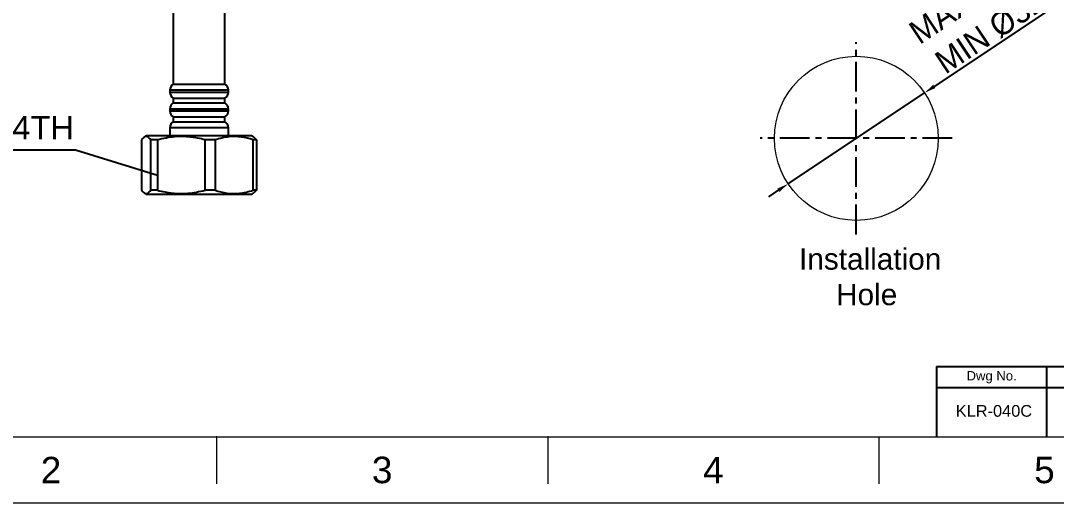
# Model space of a CAD drawing. Header units: millimetres. Extents: x 1261 to 1854, y -639 to -219.
# Drawn here: x 1374.3 to 1595.4, y -639.2 to -536.2 of the extents above; entities that cross this region are included whole.
import ezdxf

# ---------------------------------------------------------------- set-up
doc = ezdxf.new("R2010")
doc.units = ezdxf.units.MM
doc.header["$LTSCALE"] = 0.1
doc.linetypes.add('CENTERX2', pattern=[101.6, 63.5, -12.7, 12.7, -12.7])
doc.layers.get('0').update_dxf_attribs({"lineweight": 13})
for name, color, linetype in [('CENTER', 1, 'CENTERX2'), ('FORM', 7, 'Continuous'), ('TEXT', 2, 'Continuous')]:
    doc.layers.add(name, color=color, linetype=linetype)
doc.layers.add('DIM', color=3, linetype='Continuous', lineweight=9)
doc.styles.get("Standard").update_dxf_attribs({"font": 'arial.ttf'})
doc.dimstyles.new('ISO-25', dxfattribs={"dimtxt": 2.5, "dimasz": 2.5, "dimexe": 1.25, "dimexo": 0.625, "dimtad": 1, "dimtxsty": 'Standard', "dimcen": 2.5, "dimadec": 0, "dimazin": 0, "dimtfac": 1, "dimtmove": 0, "dimatfit": 3, "dimfxl": 0, "dimarcsym": 0})
doc.dimstyles.get("Standard").update_dxf_attribs({"dimtxt": 0.18, "dimasz": 0.18, "dimexe": 0.18, "dimexo": 0.0625, "dimgap": 0.09, "dimtad": 0, "dimtih": 1, "dimtoh": 1, "dimdec": 4, "dimzin": 0, "dimdsep": 46, "dimtxsty": 'Standard', "dimcen": 0.09, "dimadec": 0, "dimazin": 0, "dimtfac": 1, "dimtdec": 4, "dimtofl": 0, "dimtmove": 0, "dimatfit": 3, "dimfxl": 0, "dimtolj": 1, "dimtzin": 0, "dimarcsym": 0})

# ---------------------------------------------------------------- blocks, each defined once
blk = doc.blocks.new('*D25')
at = {"layer": 'Defpoints', "color": 0}
for p in [(1567.27, -551.62), (1538.14, -571.01)]:
    blk.add_point(p, dxfattribs=at)
at = {"layer": 'DIM', "color": 0, "lineweight": -2}
for p, q in [((1594.64, -533.41), (1569.35, -550.23)), ((1538.14, -571.01), (1567.27, -551.62)), ((1536.05, -572.39), (1533.97, -573.78))]:
    blk.add_line(p, q, dxfattribs=at)
at = {"layer": 'DIM', "color": 0}
for points in [[(1569.12, -549.89), (1569.59, -550.58), (1567.27, -551.62)], [(1535.82, -572.05), (1536.29, -572.74), (1538.14, -571.01)]]:
    blk.add_solid(points, dxfattribs=at)
at = {"layer": 'DIM', "color": 0, "insert": (1578.99, -535.05), "char_height": 5, "attachment_point": 5, "rotation": 33.6436}
blk.add_mtext('{\\fMS PGothic|b0|i0|c129|p34;MAX %%C35\\PMIN %%C32}', dxfattribs=at)

msp = doc.modelspace()

# ---------------------------------------------------------------- linework, layer by layer
at = {"color": 7, "linetype": 'Continuous', "lineweight": 25}
for p, q in [((1406.86, -526.18), (1406.86, -549.761)), ((1417.86, -549.761), (1417.86, -531.993)), ((1406.86, -544.095), (1406.86, -549.761)), ((1406.86, -549.761), (1417.86, -549.761)), ((1406.11, -551.06), (1406.11, -551.462)), ((1406.86, -552.761), (1406.86, -553.761)), ((1406.86, -552.761), (1417.86, -552.761)), ((1417.86, -553.761), (1417.86, -552.761)), ((1418.61, -551.462), (1418.61, -551.06)), ((1406.86, -553.761), (1417.86, -553.761)), ((1406.11, -555.06), (1406.11, -555.462)), ((1406.86, -556.761), (1406.86, -557.761)), ((1406.86, -556.761), (1417.86, -556.761)), ((1417.86, -557.761), (1417.86, -556.761)), ((1418.61, -555.462), (1418.61, -555.06)), ((1406.11, -559.06), (1406.11, -560.761)), ((1406.86, -557.761), (1417.86, -557.761)), ((1418.61, -560.761), (1418.61, -559.06)), ((1400.062, -561.627), (1400.062, -572.395)), ((1401.16, -560.761), (1400.658, -561.051)), ((1414.43, -560.761), (1401.16, -560.761)), ((1403.465, -561.627), (1402.054, -561.627)), ((1402.054, -572.395), (1402.054, -561.627)), ((1403.465, -561.627), (1403.465, -572.395)), ((1415.763, -561.627), (1413.635, -561.627)), ((1413.635, -572.395), (1413.635, -561.627)), ((1423.56, -560.761), (1414.43, -560.761)), ((1415.763, -561.627), (1415.763, -572.395)), ((1424.062, -561.051), (1423.56, -560.761)), ((1424.658, -561.627), (1423.94, -561.627)), ((1423.94, -572.395), (1423.94, -561.627)), ((1424.059, -561.071), (1424.658, -561.627)), ((1424.658, -561.627), (1424.658, -572.395)), ((1403.465, -572.395), (1402.054, -572.395)), ((1415.763, -572.395), (1413.635, -572.395)), ((1424.658, -572.395), (1423.94, -572.395)), ((1424.658, -572.395), (1424.059, -572.952)), ((1400.658, -572.972), (1401.16, -573.261)), ((1414.43, -573.261), (1401.16, -573.261)), ((1423.56, -573.261), (1414.43, -573.261)), ((1423.56, -573.261), (1424.062, -572.972))]:
    msp.add_line(p, q, dxfattribs=at)
at = {"color": 8, "linetype": 'Continuous', "lineweight": 25}
for p, q in [((1418.61, -551.06), (1406.11, -551.06)), ((1406.11, -551.462), (1413.515, -551.462)), ((1413.515, -551.462), (1418.61, -551.462)), ((1418.61, -555.06), (1406.11, -555.06)), ((1406.11, -555.462), (1413.515, -555.462)), ((1413.515, -555.462), (1418.61, -555.462)), ((1418.61, -559.06), (1406.11, -559.06))]:
    msp.add_line(p, q, dxfattribs=at)
for p, q in [((1274.689, -625.017), (1840.346, -625.017)), ((1416.103, -625.017), (1416.103, -635.017)), ((1486.81, -625.017), (1486.81, -635.017)), ((1557.517, -625.017), (1557.517, -635.017))]:
    msp.add_line(p, q)
msp.add_circle((1552.704, -561.314), 17.5)
at = {"color": 7, "linetype": 'Continuous', "lineweight": 25}
for centre, start, end in [((1407.61, -551.06), 120, 180), ((1417.11, -551.06), 0, 60), ((1407.61, -551.462), 180, 240), ((1417.11, -551.462), 300, 0), ((1407.61, -555.06), 120, 180), ((1417.11, -555.06), 0, 60), ((1407.61, -555.462), 180, 240), ((1417.11, -555.462), 300, 0), ((1407.61, -559.06), 120, 180), ((1417.11, -559.06), 0, 60)]:
    msp.add_arc(centre, 1.5, start, end, dxfattribs=at)
for points, knots in [([(1402.054, -561.627), (1401.837, -561.383), (1401.417, -560.911), (1400.773, -560.903), (1400.328, -561.283), (1400.092, -561.589), (1400.062, -561.627)], [0, 0, 0, 0, 0.3297642, 0.6379537, 0.9544506, 1, 1, 1, 1]), ([(1413.635, -561.627), (1412.583, -561.395), (1410.456, -560.926), (1407.003, -560.868), (1404.695, -561.364), (1403.465, -561.627)], [0, 0, 0, 0, 0.31339542, 0.63427074, 1, 1, 1, 1]), ([(1423.94, -561.627), (1423.095, -561.395), (1421.384, -560.926), (1418.608, -560.868), (1416.752, -561.364), (1415.763, -561.627)], [0, 0, 0, 0, 0.3133953, 0.6342706, 1, 1, 1, 1]), ([(1400.062, -572.395), (1400.092, -572.434), (1400.323, -572.733), (1400.768, -573.116), (1401.412, -573.117), (1401.837, -572.639), (1402.054, -572.395)], [0, 0, 0, 0, 0.0455499, 0.3541152, 0.670234, 1, 1, 1, 1]), ([(1403.465, -572.395), (1404.517, -572.627), (1406.644, -573.097), (1410.097, -573.154), (1412.405, -572.659), (1413.635, -572.395)], [0, 0, 0, 0, 0.31339553, 0.63427081, 1, 1, 1, 1]), ([(1415.763, -572.395), (1416.609, -572.627), (1418.319, -573.097), (1421.096, -573.154), (1422.952, -572.659), (1423.94, -572.395)], [0, 0, 0, 0, 0.3133954, 0.6342708, 1, 1, 1, 1])]:
    msp.add_open_spline(points, degree=3, knots=knots, dxfattribs=at)
for p in [(1416.103, -625.017), (1486.81, -625.017)]:
    msp.add_point(p)
at = {"layer": 'CENTER'}
for p, q in [((1552.704, -581.814), (1552.704, -540.814)), ((1573.204, -561.314), (1532.204, -561.314))]:
    msp.add_line(p, q, dxfattribs=at)
at = {"layer": 'DIM', "color": 7}
msp.add_lwpolyline([(1260.548, -219.158), (1854.487, -219.158), (1854.487, -639.158), (1260.548, -639.158)], close=True, dxfattribs=at)
at = {"layer": 'FORM'}
for p, q in [((1569.846, -610.017), (1840.346, -610.017)), ((1569.846, -610.017), (1569.846, -625.017)), ((1593.346, -610.017), (1593.346, -625.017)), ((1640.346, -614.517), (1569.846, -614.517))]:
    msp.add_line(p, q, dxfattribs=at)

# ---------------------------------------------------------------- texts
at = {"color": 2, "insert": (1367.806, -559.094), "char_height": 5, "attachment_point": 5}
msp.add_mtext('\\A1;G1/2x14TH', dxfattribs=at)
at = {"char_height": 5.657, "attachment_point": 5}
for s, insert in [('2', (1380.75, -632.087)), ('3', (1451.457, -632.087)), ('4', (1522.164, -632.087)), ('5', (1592.871, -632.087))]:
    msp.add_mtext_dynamic_manual_height_columns(s, width=50, gutter_width=12.5, heights=[0], dxfattribs=dict(at, insert=insert))
at = {"layer": 'TEXT'}
for s, width, insert, char_height, attachment_point in [('Installation \\P{\\W4.47978; }Hole', 28.12245, (1540.47, -584.773), 4.55, 1), ('Dwg No.', 23.5, (1581.596, -612.267), 2, 5), ('KLR-040C', 23.5, (1582.087, -619.467), 2.5, 5)]:
    msp.add_mtext_dynamic_manual_height_columns(s, width=width, gutter_width=12.5, heights=[0], dxfattribs=dict(at, insert=insert, char_height=char_height, attachment_point=attachment_point))

# ---------------------------------------------------------------- dimensions: what is measured, and where the dimension line sits
at = {"layer": 'DIM'}
dim = msp.add_diameter_dim_2p(p1=(1538.135, -571.01), p2=(1567.273, -551.619), text='{\\fMS PGothic|b0|i0|c129|p34;MAX %%C35\\PMIN %%C32}', dimstyle='ISO-25', override={"dimtxt": 5, "dimcen": 5, "dimfxl": 1.25}, dxfattribs=at)
dim.commit()
dim.dimension.update_dxf_attribs({"geometry": '*D25', "text_midpoint": (1578.988, -535.046)})

# ---------------------------------------------------------------- leaders
msp.add_leader([(1403.465, -569.256), (1386.002, -563.867), (1349.939, -563.867)], dimstyle='Standard', override={"dimgap": 1, "dimtad": 0})

doc.saveas('drawing.dxf')
